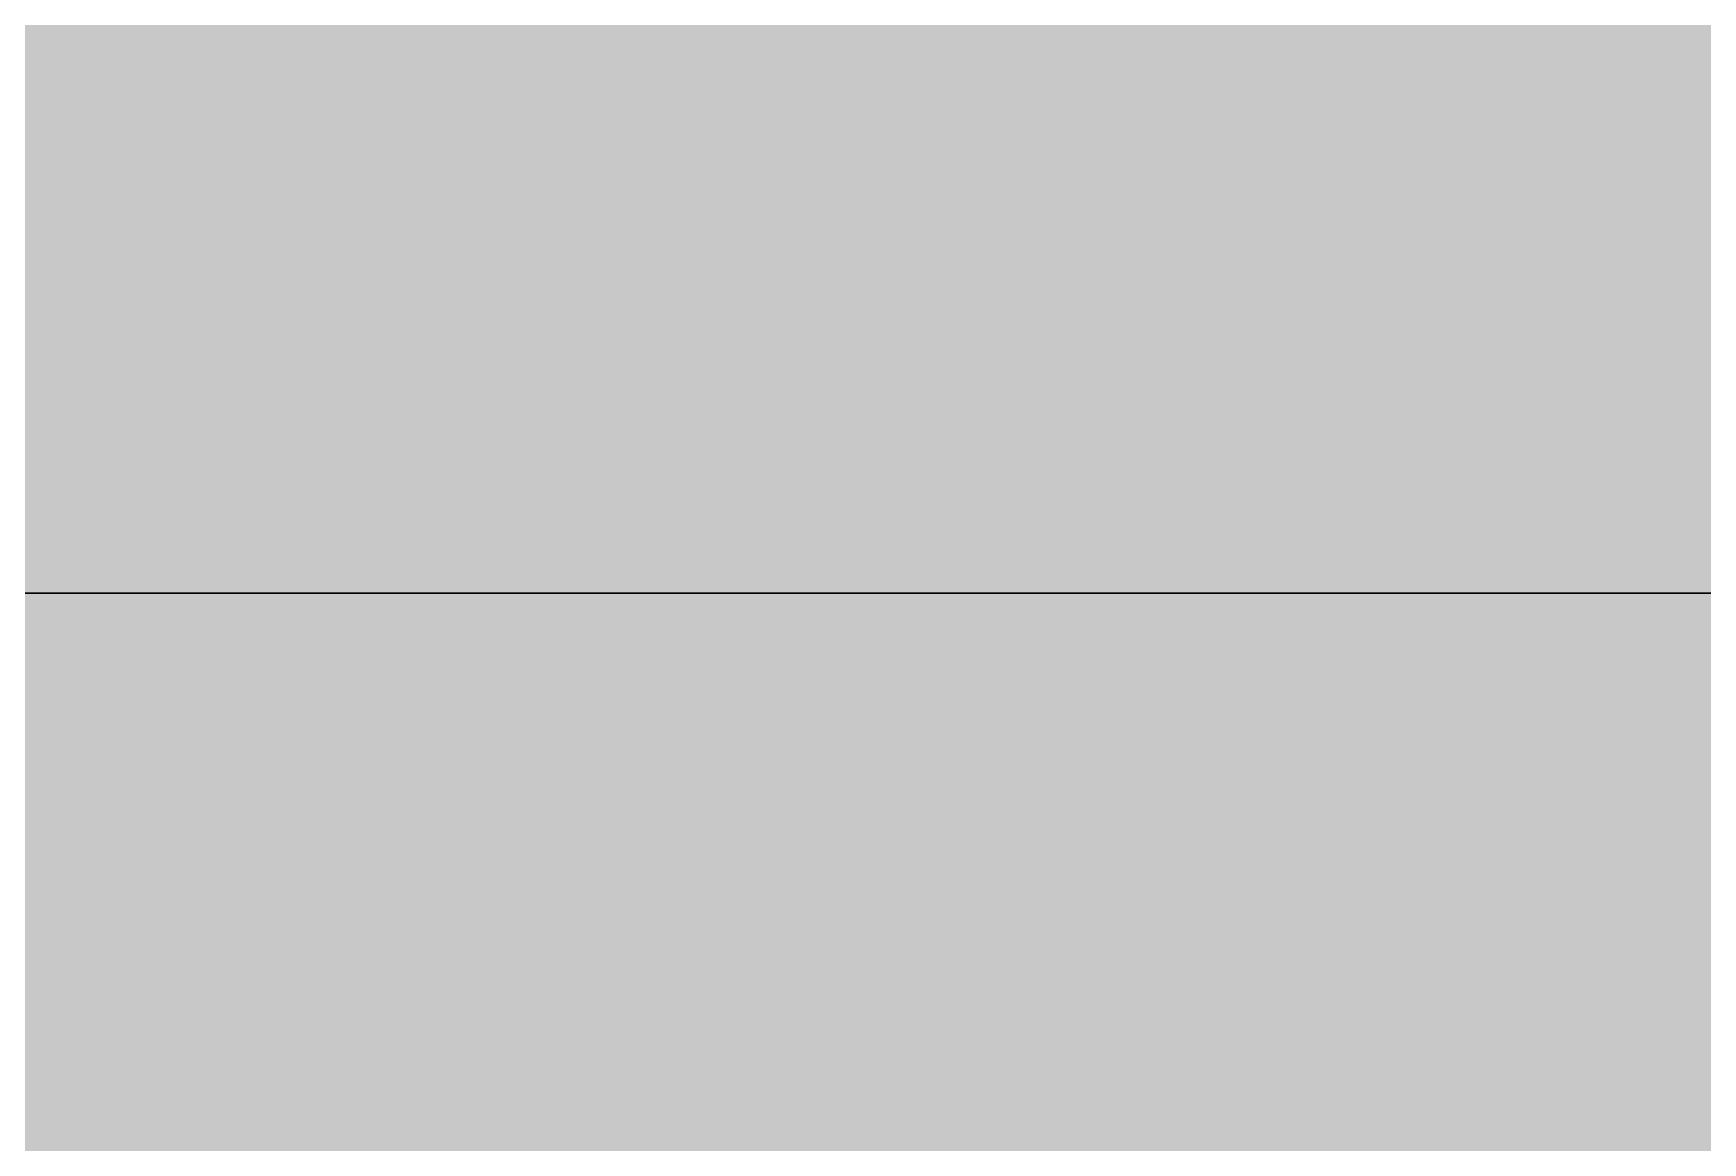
# Model space of a CAD drawing. Header units: millimetres. Extents: x 3774 to 718460, y -768339 to 192544.
# Drawn here: x 355364.4 to 355511.9, y -718902 to -718803.9 of the extents above; entities that cross this region are included whole.
import ezdxf

# ---------------------------------------------------------------- set-up
doc = ezdxf.new("R2010")
doc.units = ezdxf.units.MM
doc.set_wipeout_variables(frame=1)
for name, pattern in [('CENTER', [50.800000000000004, 31.75, -6.35, 6.35, -6.35]), ('HIDDEN', [0.375, 0.25, -0.125]), ('XKITLINE00', [0])]:
    doc.linetypes.add(name, pattern=pattern)
for name, color, linetype in [('010 - ASPG_ACCESSORIES_HATCH_', 7, 'Continuous'), ('010 - ASPG_ACCESSORIES_MAIN_COLOR_1', 7, 'Continuous'), ('010 - ASPG_ACCESSORIES_SUB_COLOR_1', 7, 'Continuous'), ('010 - ASPG_ACCESSORIES_SUB_COLOR_2', 7, 'Continuous'), ('010 - ASPG_ACCESSORIES_SYMBOL_', 7, 'Continuous'), ('010 - ASPG_FASTERN_DEF_SUB', 7, 'Continuous'), ('010 - ASPG_FASTERN_MAIN_COLOR_1', 7, 'Continuous'), ('010 - ASPG_FASTERN_SUB_COLOR_2', 7, 'Continuous'), ('010 - ASPG_FASTERN_SUB_COLOR_3', 7, 'Continuous'), ('010 - ASPG_FLASHING_MAIN_COLOR_2', 7, 'Continuous'), ('010 - ASPG_FLASHING_MAIN_COLOR_4', 7, 'Continuous'), ('010 - ASPG_FLASHING_WIPEOUT_', 7, 'Continuous')]:
    doc.layers.add(name, color=color, linetype=linetype)
doc.layers.add('Part', color=7, linetype='Continuous', lineweight=0)

# ---------------------------------------------------------------- blocks, each defined once
blk = doc.blocks.new('*A3553237')
at = {"layer": 'Part', "color": 7, "linetype": 'XKITLINE00', "lineweight": 0}
for p, q in [((1849.920007, -40.01599), (1818.560007, -40.016001)), ((1818.560007, -40.080001), (1849.920007, -40.07999))]:
    blk.add_line(p, q, dxfattribs=at)
blk = doc.blocks.new('W-1-PP19-SE-ENT3_20260407-084553_PP19_ENT3_LOPL')
at = {"color": 7, "lineweight": 0, "xscale": 125, "yscale": 125, "zscale": 125}
blk.add_blockref('*A3553237', (-226234.9999999997, 11475.00000000093), dxfattribs=at)
blk = doc.blocks.new('*U7318')
at = {"layer": '010 - ASPG_ACCESSORIES_SUB_COLOR_2', "color": 7}
for p, q in [((-2.084999999999127, -1.547816335794778), (-2.084999999999127, 0)), ((2.084999999999013, -1.047816335789321), (2.084999999999127, 0)), ((-2.729999999999563, -1.899999999995998), (2.729999999999563, -1.399999999995998)), ((-2.084999999999127, -1.547816335789321), (2.084999999999127, -1.047816335789321)), ((2.729999999999563, -1.399999999995998), (2.084999999999127, -1.047816335789321)), ((2.729999999999563, -1.399999999995998), (2.084999999999127, -1.752183664200857)), ((-2.729999999999563, -1.899999999995998), (-2.084999999999127, -1.547816335789321)), ((-2.729999999999563, -1.899999999995998), (-2.084999999999127, -2.252183664200857)), ((-2.084999999999127, -2.252183664200857), (2.084999999999127, -1.752183664200857)), ((-2.084999999999013, -3.347816335790412), (-2.084999999999127, -2.252183664206314)), ((-2.084999999999127, -3.347816335790412), (2.084999999999127, -2.847816335790412)), ((2.084999999999013, -2.847816335790412), (2.0849999999989, -1.752183664201084)), ((2.729999999999563, -3.19999999999709), (2.084999999999127, -2.847816335790412)), ((-2.729999999999563, -3.69999999999709), (2.729999999999563, -3.19999999999709)), ((-2.729999999999563, -3.69999999999709), (-2.084999999999127, -3.347816335790412)), ((-2.729999999999563, -3.69999999999709), (-2.084999999999127, -4.052183664201948)), ((-2.084999999999127, -4.052183664201948), (2.084999999999127, -3.552183664201948)), ((-2.0849999999989, -5.147816335791504), (-2.084999999999013, -4.052183664201948)), ((2.729999999999563, -3.19999999999709), (2.084999999999127, -3.552183664201948)), ((2.084999999999241, -4.647816335791504), (2.084999999999241, -3.552183664201948)), ((-2.729999999999563, -5.499999999998181), (2.729999999999563, -4.999999999998181)), ((-2.729999999999563, -5.499999999998181), (2.729999999999563, -4.999999999998181)), ((-2.729999999999563, -5.499999999998181), (-2.084999999999127, -5.147816335791504)), ((-2.729999999999563, -5.499999999998181), (-2.084999999999127, -5.147816335791504)), ((-2.729999999999563, -5.499999999998181), (-2.084999999999127, -5.852183664203039)), ((-2.729999999999563, -5.499999999998181), (-2.084999999999127, -5.852183664203039)), ((-2.084999999999127, -5.147816335791504), (2.084999999999127, -4.647816335791504)), ((-2.084999999999127, -5.147816335791504), (2.084999999999127, -4.647816335791504)), ((-2.084999999999127, -5.852183664203039), (2.084999999999127, -5.352183664203039)), ((-2.084999999999127, -5.852183664203039), (2.084999999999127, -5.352183664203039)), ((-2.084999999999127, -6.947816335792595), (-2.0849999999989, -5.852183664203039)), ((-2.084999999999127, -6.947816335792595), (-2.084999999999127, -5.852183664203039)), ((2.729999999999563, -4.999999999998181), (2.084999999999127, -4.647816335791504)), ((2.729999999999563, -4.999999999998181), (2.084999999999127, -4.647816335791504)), ((2.729999999999563, -4.999999999998181), (2.084999999999127, -5.352183664203039)), ((2.729999999999563, -4.999999999998181), (2.084999999999127, -5.352183664203039)), ((2.084999999999127, -6.447816335792595), (2.084999999999127, -5.352183664203039)), ((2.084999999999127, -6.447816335792595), (2.084999999999241, -5.352183664203039)), ((-2.729999999999563, -7.299999999999272), (2.729999999999563, -6.799999999999272)), ((-2.729999999999563, -7.299999999999272), (-2.084999999999127, -6.947816335792595)), ((-2.729999999999563, -7.299999999999272), (-2.084999999999127, -7.652183664204131)), ((-2.084999999999127, -6.947816335792595), (2.084999999999127, -6.447816335792595)), ((-2.084999999999127, -7.652183664204131), (2.084999999999127, -7.152183664204131)), ((2.729999999999563, -6.799999999999272), (2.084999999999127, -6.447816335792595)), ((2.729999999999563, -6.799999999999272), (2.084999999999127, -7.152183664204131)), ((2.084999999999127, -8.247816335793686), (2.084999999999127, -7.152183664204131)), ((-2.729999999999563, -9.099999999998545), (-2.084999999999127, -8.747816335793686)), ((-2.084999999999127, -8.747816335793686), (-2.084999999999127, -7.652183664204131)), ((-2.084999999999127, -8.747816335793686), (-1.064489079482883, -8.605286877620529)), ((0.4333070988686814, -8.43729858455481), (2.084999999999127, -8.247816335793686)), ((0.7141825614198751, -8.775605983184505), (2.729999999999563, -8.599999999998545)), ((2.729999999999563, -8.599999999998545), (2.084999999999127, -8.247816335793686)), ((2.729999999999563, -8.599999999998545), (2.084999999999127, -8.952183664205222)), ((-2.729999999999563, -9.099999999998545), (-1.568355612604137, -8.982641209644498)), ((-2.729999999999563, -9.099999999998545), (-2.084999999999127, -9.452183664205222)), ((-2.084999999999127, -9.452183664205222), (-1.629698446698967, -9.388594061787444)), ((-2.084999999999127, -10.54781633579296), (-2.084999999999127, -9.452183664205222)), ((0.7141825614198751, -9.102437496409038), (2.084999999999127, -8.952183664205222)), ((0.7141825614198751, -10.20507654483481), (2.084999999999127, -10.04781633579296)), ((2.084999999999127, -10.04781633579296), (2.084999999999127, -8.952183664205222)), ((2.729999999999563, -10.39999999999964), (2.084999999999127, -10.04781633579296)), ((-2.729999999999563, -10.89999999999964), (-2.084999999999127, -10.54781633579296)), ((-2.729999999999563, -10.89999999999964), (-1.844567201240352, -10.81054635710279)), ((-2.729999999999563, -10.89999999999964), (-2.084999999999127, -11.25218366420449)), ((-2.084999999999127, -10.54781633579296), (-1.798826981090315, -10.50784803706301)), ((-2.084999999999127, -11.25218366420449), (-1.907557413303948, -11.22740118002912)), ((-2.084999999999127, -12.40167565273805), (-2.084999999999127, -11.25218366420449)), ((0.7141825614198751, -10.57560598318378), (2.729999999999563, -10.39999999999964)), ((0.7141825614198751, -10.90243749640831), (2.084999999999127, -10.75218366420449)), ((2.729999999999563, -10.39999999999964), (2.084999999999127, -10.75218366420449)), ((2.084999999999127, -10.75218366420449), (2.084999999999127, -15.59999999999854)), ((-2.084999999999127, -12.40167565273805), (-2.084999999999127, -15.59999999999854)), ((0, -17.19999999999891), (-2.084999999999127, -15.59999999999854)), ((0, -17.19999999999891), (2.084999999999127, -15.59999999999854))]:
    blk.add_line(p, q, dxfattribs=at)
blk.add_lwpolyline([(0, -17.19999999999891), (0.7141825614198751, -11.45704931750151), (0.7141825614198751, -8.736688384093213, 0.4176573264866609), (0.4106596181591158, -8.436709070021607, 0.07099332720072511), (-1.529698998669119, -8.726820576112004), (-2.084999999999127, -12.40167565273805)], format="xyb", dxfattribs=at)
at = {"layer": '010 - ASPG_ACCESSORIES_SYMBOL_', "color": 7, "linetype": 'CENTER'}
blk.add_line((0, 6.142561988594025), (0, -18.19999999999891), dxfattribs=at)
at = {"layer": '010 - ASPG_FASTERN_MAIN_COLOR_1', "color": 7}
for p, q in [((-4.170000000000073, 5.049999999999272), (-4.170000000000073, 1.200000000000728)), ((3.127500000000509, 5.450000000000728), (-3.127500000000509, 5.450000000000728)), ((-2.084999999999127, 5.049999999999272), (-2.084999999999127, 1.200000000000728)), ((2.084999999999127, 5.049999999999272), (2.084999999999127, 1.200000000000728)), ((4.170000000000073, 5.049999999999272), (4.170000000000073, 1.200000000000728)), ((-5.5, 0.5499999999992724), (-5.5, 0)), ((5.5, 0), (-5.5, 0)), ((-5.200000000000728, 0.8500000000003638), (-4.170000000000073, 1.200000000000728)), ((5.200000000000728, 0.8500000000003638), (-5.200000000000728, 0.8500000000003638)), ((4.170000000000073, 1.200000000000728), (-4.170000000000073, 1.200000000000728)), ((-2.57630675031578, 0.8500000000003638), (-2.084999999999127, 1.200000000000728)), ((2.44630675031658, 0.8500000000003638), (2.084999999999127, 1.200000000000728)), ((5.200000000000728, 0.8500000000003638), (4.170000000000073, 1.200000000000728)), ((5.5, 0.5499999999992724), (5.5, 0))]:
    blk.add_line(p, q, dxfattribs=at)
for centre, radius, start, end in [((-3.127500000000509, 3.891492187500262), 1.55850781249987, 48.01707852331997, 131.98292147668), ((0, -0.1840312499989523), 5.634031249999114, 68.2799117114248, 111.7200882885752), ((3.127500000000509, 3.891492187500262), 1.558507812499965, 48.01707852331997, 131.98292147668), ((-5.200000000000728, 0.5499999999992724), 0.3, 90, 180), ((5.200000000000728, 0.5499999999992724), 0.3, 0, 90)]:
    blk.add_arc(centre, radius, start, end, dxfattribs=at)
blk = doc.blocks.new('G$C7D677D58')
at = {"layer": '010 - ASPG_FASTERN_MAIN_COLOR_1'}
h = blk.add_hatch(dxfattribs=at)
h.set_pattern_fill('ANSI35', scale=0.02, angle=280.6768409131589, style=0)
h.set_pattern_definition([(145.6768409131589, (67.45353497568851, -13.09426057516771), (0.00281929956869494, 0.00412935224241727), []), (145.6768409131589, (67.45006064978782, -13.09491560150343), (0.00281929956869494, 0.00412935224241727), [0.006249999999999968, -0.001249999999999992, 0, -0.001249999999999992])])
h.paths.add_polyline_path([(0.02989179726182556, 0.01545000000078289), (0.02447319464567954, 0.01545000000078289), (0.02447319464567954, 0.0005500000004303729), (0.02989179726182556, 0.0005500000004303729)])
at = {"layer": '010 - ASPG_FASTERN_DEF_SUB', "color": 7, "ltscale": 0.1}
blk.add_line((0.03829179726176335, 0.007999999999924512), (0, 0.007999999999924512, -2.806346833239134e-06), dxfattribs=at)
at = {"layer": '010 - ASPG_FASTERN_MAIN_COLOR_1', "color": 7}
for p, q in [((0.01247319464710017, 0.01492820323028354, -2.806346833239134e-06), (0.007673194646940829, 0.01492820323028354, -2.806346833239134e-06)), ((0.01327319464712673, 0, -2.806346833239134e-06), (0.01327319464712673, 0.01599999999996271, -2.806346833239134e-06)), ((0.01327319464712673, 0.01599999999996271, -2.806346833239134e-06), (0.01447319464705288, 0.01599999999996271, -2.806346833239134e-06)), ((0.01447319464705288, 0.01599999999996271, -2.806346833239134e-06), (0.01447319464705288, 0, -2.806346833239134e-06)), ((0.02989179726182556, 0), (0.02989179726182556, 0.01599999999996271)), ((0.02989179726182556, 0.01599999999996271), (0.03109179726175171, 0.01599999999996271)), ((0.03109179726175171, 0.01599999999996271), (0.03109179726175171, 0)), ((0.03109179726175171, 0.001071796769679167), (0.03109179726175171, 0.01492820323028354)), ((0.03589179726191105, 0.01492820323028354), (0.03109179726175171, 0.01492820323028354)), ((0.002400000000079672, 0.01199999999994361, -2.806346833239134e-06), (0.001600000000053114, 0.01119999999991705, -2.806346833239134e-06)), ((0.006873194647141645, 0.01199999999994361, -2.806346833239134e-06), (0.002400000000079672, 0.01199999999994361, -2.806346833239134e-06)), ((0.006873194647141645, 0.002803847577297347, -2.806346833239134e-06), (0.006873194647141645, 0.01319615242266536, -2.806346833239134e-06)), ((0.01327319464712673, 0.002803847577297347, -2.806346833239134e-06), (0.01327319464712673, 0.01319615242266536, -2.806346833239134e-06)), ((0.03669179726193761, 0.002803847577297347), (0.03669179726193761, 0.01319615242266536)), ((0.001600000000053114, 0.00479999999993197, -2.806346833239134e-06), (0.001600000000053114, 0.01119999999991705, -2.806346833239134e-06)), ((0.006873194647141645, 0.01119999999991705, -2.806346833239134e-06), (0.001600000000053114, 0.01119999999991705, -2.806346833239134e-06)), ((0.01247319464710017, 0.01146410161504718, -2.806346833239134e-06), (0.007673194646940829, 0.01146410161504718, -2.806346833239134e-06)), ((0.03589179726191105, 0.01146410161504718), (0.03109179726175171, 0.01146410161504718)), ((0.006873194647141645, 0.00479999999993197, -2.806346833239134e-06), (0.001600000000053114, 0.00479999999993197, -2.806346833239134e-06)), ((0.002400000000079672, 0.003999999999905413, -2.806346833239134e-06), (0.001600000000053114, 0.00479999999993197, -2.806346833239134e-06)), ((0.01247319464710017, 0.00453589838480184, -2.806346833239134e-06), (0.007673194646940829, 0.00453589838480184, -2.806346833239134e-06)), ((0.03589179726191105, 0.00453589838480184), (0.03109179726175171, 0.00453589838480184)), ((0.006873194647141645, 0.003999999999905413, -2.806346833239134e-06), (0.002400000000079672, 0.003999999999905413, -2.806346833239134e-06)), ((0.01247319464710017, 0.001071796769679167, -2.806346833239134e-06), (0.007673194646940829, 0.001071796769679167, -2.806346833239134e-06)), ((0.01447319464705288, 0, -2.806346833239134e-06), (0.01327319464712673, 0, -2.806346833239134e-06)), ((0.03109179726175171, 0), (0.02989179726182556, 0)), ((0.03589179726191105, 0.001071796769679167), (0.03109179726175171, 0.001071796769679167))]:
    blk.add_line(p, q, dxfattribs=at)
at = {"layer": '010 - ASPG_FASTERN_MAIN_COLOR_1', "color": 7, "elevation": -2.806346833239134e-06}
for points in [[(0.007673194646940829, 0.01492820323028354, 0.4618802153516978), (0.007673194646940829, 0.01146410161504718, 0.2309401076757868), (0.007673194646940829, 0.00453589838480184, 0.461880215351701), (0.007673194646940829, 0.001071796769679167)], [(0.01247319464710017, 0.01492820323028354, -0.4618802153516978), (0.01247319464710017, 0.01146410161504718, -0.2309401076757868), (0.01247319464710017, 0.00453589838480184, -0.461880215351701), (0.01247319464710017, 0.001071796769679167)], [(0.03589179726191105, 0.01492820323028354, -0.4618802153516978), (0.03589179726191105, 0.01146410161504718, -0.2309401076757868), (0.03589179726191105, 0.00453589838480184, -0.4618802153517009), (0.03589179726191105, 0.001071796769679167)]]:
    blk.add_lwpolyline(points, format="xyb", dxfattribs=at)
at = {"layer": '010 - ASPG_FASTERN_MAIN_COLOR_1', "color": 7}
blk.add_lwpolyline([(0.02989179726182556, 0.01545000000078289), (0.02447319464567954, 0.01545000000078289), (0.02447319464567954, 0.0005500000004303729), (0.02989179726182556, 0.0005500000004303729)], close=True, dxfattribs=at)
at = {"layer": '010 - ASPG_FASTERN_SUB_COLOR_2', "color": 7, "linetype": 'HIDDEN'}
for p, q in [((0.02989179726182556, 0.01199999999994361), (0.01447319464705288, 0.01199999999994361, -2.806346833239134e-06)), ((0.02989179726182556, 0.01119999999991705), (0.01447319464705288, 0.01119999999991705, -2.806346833239134e-06)), ((0.02989179726182556, 0.00479999999993197), (0.01447319464705288, 0.00479999999993197, -2.806346833239134e-06)), ((0.02989179726182556, 0.003999999999905413), (0.01447319464705288, 0.003999999999905413, -2.806346833239134e-06))]:
    blk.add_line(p, q, dxfattribs=at)
blk = doc.blocks.new('G$CF155826C')
at = {"layer": '010 - ASPG_FASTERN_DEF_SUB', "color": 7, "ltscale": 0.1}
blk.add_line((0, 0.007999999999924512), (0.03829179726176335, 0.007999999999924512, -2.806346833239134e-06), dxfattribs=at)
at = {"layer": '010 - ASPG_FASTERN_MAIN_COLOR_1', "color": 7}
for p, q in [((0.002399999999852298, 0.01492820323028354), (0.007200000000011642, 0.01492820323028354)), ((0.007200000000011642, 0.01599999999996271), (0.007200000000011642, 0)), ((0.00839999999993779, 0.01599999999996271), (0.007200000000011642, 0.01599999999996271)), ((0.007200000000011642, 0.001071796769679167), (0.007200000000011642, 0.01492820323028354)), ((0.00839999999993779, 0), (0.00839999999993779, 0.01599999999996271)), ((0.02381860261471047, 0.01599999999996271, -2.806346833239134e-06), (0.02381860261471047, 0, -2.806346833239134e-06)), ((0.02501860261463662, 0.01599999999996271, -2.806346833239134e-06), (0.02381860261471047, 0.01599999999996271, -2.806346833239134e-06)), ((0.02501860261463662, 0, -2.806346833239134e-06), (0.02501860261463662, 0.01599999999996271, -2.806346833239134e-06)), ((0.02581860261466318, 0.01492820323028354, -2.806346833239134e-06), (0.03061860261482252, 0.01492820323028354, -2.806346833239134e-06)), ((0.001599999999825741, 0.002803847577297347), (0.001599999999825741, 0.01319615242266536)), ((0.02501860261463662, 0.002803847577297347, -2.806346833239134e-06), (0.02501860261463662, 0.01319615242266536, -2.806346833239134e-06)), ((0.0314186026146217, 0.002803847577297347, -2.806346833239134e-06), (0.0314186026146217, 0.01319615242266536, -2.806346833239134e-06)), ((0.0314186026146217, 0.01199999999994361, -2.806346833239134e-06), (0.03589179726168368, 0.01199999999994361, -2.806346833239134e-06)), ((0.03589179726168368, 0.01199999999994361, -2.806346833239134e-06), (0.03669179726171024, 0.01119999999991705, -2.806346833239134e-06)), ((0.002399999999852298, 0.01146410161504718), (0.007200000000011642, 0.01146410161504718)), ((0.02581860261466318, 0.01146410161504718, -2.806346833239134e-06), (0.03061860261482252, 0.01146410161504718, -2.806346833239134e-06)), ((0.0314186026146217, 0.01119999999991705, -2.806346833239134e-06), (0.03669179726171024, 0.01119999999991705, -2.806346833239134e-06)), ((0.03669179726171024, 0.00479999999993197, -2.806346833239134e-06), (0.03669179726171024, 0.01119999999991705, -2.806346833239134e-06)), ((0.002399999999852298, 0.00453589838480184), (0.007200000000011642, 0.00453589838480184)), ((0.02581860261466318, 0.00453589838480184, -2.806346833239134e-06), (0.03061860261482252, 0.00453589838480184, -2.806346833239134e-06)), ((0.0314186026146217, 0.00479999999993197, -2.806346833239134e-06), (0.03669179726171024, 0.00479999999993197, -2.806346833239134e-06)), ((0.03589179726168368, 0.003999999999905413, -2.806346833239134e-06), (0.03669179726171024, 0.00479999999993197, -2.806346833239134e-06)), ((0.0314186026146217, 0.003999999999905413, -2.806346833239134e-06), (0.03589179726168368, 0.003999999999905413, -2.806346833239134e-06)), ((0.002399999999852298, 0.001071796769679167), (0.007200000000011642, 0.001071796769679167)), ((0.007200000000011642, 0), (0.00839999999993779, 0)), ((0.02381860261471047, 0, -2.806346833239134e-06), (0.02501860261463662, 0, -2.806346833239134e-06)), ((0.02581860261466318, 0.001071796769679167, -2.806346833239134e-06), (0.03061860261482252, 0.001071796769679167, -2.806346833239134e-06))]:
    blk.add_line(p, q, dxfattribs=at)
at = {"layer": '010 - ASPG_FASTERN_MAIN_COLOR_1', "color": 7, "elevation": -2.806346833239134e-06}
for points in [[(0.002399999999852298, 0.01492820323028354, 0.4618802153516978), (0.002399999999852298, 0.01146410161504718, 0.2309401076757868), (0.002399999999852298, 0.00453589838480184, 0.4618802153517009), (0.002399999999852298, 0.001071796769679167)], [(0.02581860261466318, 0.01492820323028354, 0.4618802153516978), (0.02581860261466318, 0.01146410161504718, 0.2309401076757868), (0.02581860261466318, 0.00453589838480184, 0.461880215351701), (0.02581860261466318, 0.001071796769679167)], [(0.03061860261482252, 0.01492820323028354, -0.4618802153516978), (0.03061860261482252, 0.01146410161504718, -0.2309401076757868), (0.03061860261482252, 0.00453589838480184, -0.461880215351701), (0.03061860261482252, 0.001071796769679167)]]:
    blk.add_lwpolyline(points, format="xyb", dxfattribs=at)
at = {"layer": '010 - ASPG_FASTERN_SUB_COLOR_3', "color": 7, "linetype": 'HIDDEN'}
for p, q in [((0.00839999999993779, 0.01199999999994361), (0.02381860261471047, 0.01199999999994361, -2.806346833239134e-06)), ((0.00839999999993779, 0.01119999999991705), (0.02381860261471047, 0.01119999999991705, -2.806346833239134e-06)), ((0.00839999999993779, 0.00479999999993197), (0.02381860261471047, 0.00479999999993197, -2.806346833239134e-06)), ((0.00839999999993779, 0.003999999999905413), (0.02381860261471047, 0.003999999999905413, -2.806346833239134e-06))]:
    blk.add_line(p, q, dxfattribs=at)
blk = doc.blocks.new('000_ASPG_TYP_FILES__ASPG_BK_TYPE_1')
at = {"layer": '010 - ASPG_ACCESSORIES_HATCH_'}
h = blk.add_hatch(dxfattribs=at)
h.set_pattern_fill('ANSI32', scale=10, angle=360)
h.set_pattern_definition([(315, (-21437.95921343371, -50286.00325589178), (-2.651650429449554, -2.651650429449553), []), (315, (-21436.19144648369, -50286.00325589178), (-2.651650429449554, -2.651650429449553), [])])
h.paths.add_polyline_path([(2.273743415770468e-10, -31.40024941744377), (3.000000000156434, -31.40024941744377), (3.000000000156433, -50.00000000023283), (0, -50.00000000023283)])
h.paths.add_polyline_path([(0, -2.78305378742516e-10), (11.78062006374603, -2.78305378742516e-10), (11.91500000004453, -0.1825785293985973), (11.91500000004453, -1.247816336041069), (11.27000000019507, -1.60000000033142), (11.91500000004453, -1.952183664621771), (11.91500000004453, -3.000000000321052), (3.000000000156433, -3.000000000321052), (3.000000000156433, -23.40024941740558), (2.273736754432321e-10, -23.40024941740558)])
h.paths.add_polyline_path([(16.08500000020285, -1.452183664519907), (16.73000000005231, -1.100000000229556), (16.08500000020285, -0.7478163361665793), (16.08500000020285, -2.78305378742516e-10), (25.00000000009095, -2.78305378742516e-10), (25.00000000009095, -3.000000000321052), (16.08500000020285, -2.984802567931183)])
at = {"layer": '010 - ASPG_ACCESSORIES_MAIN_COLOR_1', "color": 7}
blk.add_lwpolyline([(25.00000000009095, -2.78305378742516e-10), (0, -2.78305378742516e-10), (0, -50.00000000023283), (3.000000000156433, -50.00000000023283), (3.000000000156433, -3.000000000321052), (25.00000000009095, -3.000000000321052)], close=True, dxfattribs=at)
at = {"layer": '010 - ASPG_ACCESSORIES_SUB_COLOR_1', "color": 7, "elevation": -0.002806346833239131}
for points in [[(0, -2.78305378742516e-10), (11.78062006374603, -2.78305378742516e-10), (11.91500000004453, -0.1825785293985973), (11.91500000004453, -1.247816336041069), (11.27000000019507, -1.60000000033142), (11.91500000004453, -1.952183664621771), (11.91500000004453, -3.000000000321052), (3.000000000156433, -3.000000000321052), (3.000000000156433, -23.40024941740558), (2.273736754432321e-10, -23.40024941740558)], [(16.08500000020285, -1.452183664519907), (16.73000000005231, -1.100000000229556), (16.08500000020285, -0.7478163361665793), (16.08500000020285, -2.78305378742516e-10), (25.00000000009095, -2.78305378742516e-10), (25.00000000009095, -3.000000000321052), (16.08500000020285, -2.984802567931183)], [(2.273736754432321e-10, -31.40024941744377), (3.000000000156433, -31.40024941744377), (3.000000000156433, -50.00000000023283), (0, -50.00000000023283)]]:
    blk.add_lwpolyline(points, close=True, dxfattribs=at)
blk = doc.blocks.new('000_ASPG_TYP_FILES_20260218-041527_ASPG_BK_TYPE_2')
at = {"layer": '010 - ASPG_ACCESSORIES_HATCH_'}
h = blk.add_hatch(dxfattribs=at)
h.set_pattern_fill('ANSI32', scale=10)
h.set_pattern_definition([(45, (-3428.177979928396, 1640.95329417633), (-2.651650429449553, 2.651650429449553), []), (45, (-3426.410212978396, 1640.95329417633), (-2.651650429449553, 2.651650429449553), [])])
h.paths.add_polyline_path([(0, 49.99999999995453), (-4.999999999995453, 49.99999999995453), (-4.999999999995453, 4.999999999995453), (-49.99999999995453, 4.999999999995453), (-49.99999999995453, 0), (0, 0)])
at = {"layer": '010 - ASPG_ACCESSORIES_MAIN_COLOR_1', "color": 7}
blk.add_lwpolyline([(0, 49.99999999995453), (-4.999999999995453, 49.99999999995453), (-4.999999999995453, 4.999999999995453), (-49.99999999995453, 4.999999999995453), (-49.99999999995453, 0), (0, 0)], close=True, dxfattribs=at)
blk = doc.blocks.new('*U7392')
at = {"color": 7, "rotation": 180}
blk.add_blockref('*U7318', (-10.99999999996726, -3.000000000042746, 0.002806346833239138), dxfattribs=at)
at = {"color": 7}
for name, p in [('000_ASPG_TYP_FILES_20260218-041527_ASPG_BK_TYPE_2', (-25.00000000013642, -49.99999999967622, 0.002806346833239131)), ('000_ASPG_TYP_FILES__ASPG_BK_TYPE_1', (-25.00000000009095, 2.78305378742516e-10, 0.002806346833239131))]:
    blk.add_blockref(name, p, dxfattribs=at)
at = {"color": 7, "xscale": 1000, "yscale": 1000, "zscale": 1000}
blk.add_blockref('G$C7D677D58', (-46.47319464580869, -34.50000000042019, 0.002806346833239131), dxfattribs=at)
at = {"color": 7, "xscale": -1000, "yscale": 1000, "zscale": 1000, "rotation": 89.99999999999993}
blk.add_blockref('G$CF155826C', (-44.50000000009095, -36.60000000004766, 0.002806346833239131), dxfattribs=at)
blk = doc.blocks.new('*U8215')
at = {"color": 7}
blk.add_wipeout([(0, -52.000000000100044), (4304.000000005108, -52.000000000100044), (4008.0000000050495, -347.99999999998), (0, -347.99999999998)], dxfattribs=at).dxf.layer = '010 - ASPG_FLASHING_WIPEOUT_'
at = {"layer": '010 - ASPG_FLASHING_WIPEOUT_'}
h = blk.add_hatch(dxfattribs=at)
h.set_pattern_fill('DOTS', scale=0.5)
h.set_pattern_definition([(0, (0, 0), (19.84375, 39.6875), [0, -39.6875])])
h.paths.add_polyline_path([(0, -52), (4304.000000005285, -52), (4008.000000005227, -348), (8.236562542937954e-17, -348)])
at = {"layer": '010 - ASPG_FLASHING_MAIN_COLOR_2', "color": 7}
blk.add_lwpolyline([(0, -52), (4304.000000005285, -52), (4008.000000005227, -348), (8.236562542937954e-17, -348)], close=True, dxfattribs=at)
at = {"color": 7}
blk.add_wipeout([(0, 69.29999999994834), (4425.300000004873, 69.29999999994834), (4304.000000005106, -51.99999999999636), (0, -51.99999999999636)], dxfattribs=at).dxf.layer = '010 - ASPG_FLASHING_WIPEOUT_'
at = {"layer": '010 - ASPG_FLASHING_WIPEOUT_'}
h = blk.add_hatch(dxfattribs=at)
h.set_pattern_fill('DOTS', scale=0.1)
h.set_pattern_definition([(0, (0, 0), (3.96875, 7.9375), [0, -7.9375])])
h.paths.add_polyline_path([(-2.8421709430404e-14, 69.29999999999998), (4425.300000005052, 69.29999999999998), (4304.000000005285, -52.00000000000001), (3.155443620884047e-30, -52.00000000000001)])
at = {"layer": '010 - ASPG_FLASHING_MAIN_COLOR_4', "color": 7}
blk.add_lwpolyline([(-2.8421709430404e-14, 69.29999999999998), (4425.300000005052, 69.29999999999998), (4304.000000005285, -52.00000000000001), (3.155443620884047e-30, -52.00000000000001)], close=True, dxfattribs=at)

msp = doc.modelspace()

# ---------------------------------------------------------------- block references
at = {"color": 7}
msp.add_blockref('W-1-PP19-SE-ENT3_20260407-084553_PP19_ENT3_LOPL', (354246.6451711061, -725322.3816165421), dxfattribs=at)

# ---------------------------------------------------------------- next in the draw order: block references
at = {"color": 7, "xscale": -1}
msp.add_blockref('*U7392', (355397.6451711066, -718799.3816165399), dxfattribs=at)

# ---------------------------------------------------------------- next in the draw order: block references
at = {"color": 7}
msp.add_blockref('*U8215', (355263.6451711061, -718801.3816165407), dxfattribs=at)

doc.saveas('drawing.dxf')
